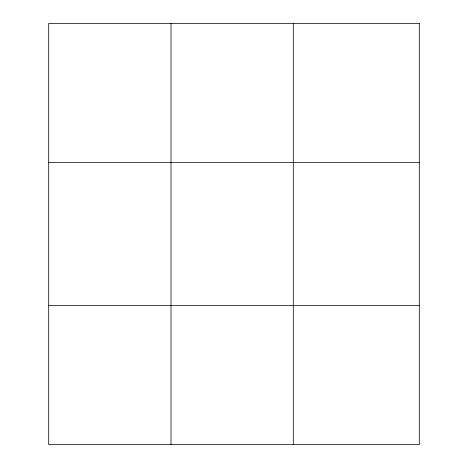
<?xml version="1.0" encoding="UTF-8"?>
<svg xmlns="http://www.w3.org/2000/svg" width="468" height="468" viewBox="0 0 468 468"><rect width="100%" height="100%" fill="white"/><g stroke="black" fill="none" stroke-linecap="round" stroke-linejoin="round"><path stroke-width="0.7" d="M171.001 23.4L171.001 444.6M293.296 23.4L293.296 444.6M48.707 162.396L419.293 162.396M48.707 305.604L419.293 305.604M419.293 23.4L419.293 444.6L48.707 444.6L48.707 23.4L419.293 23.4"/></g></svg>
